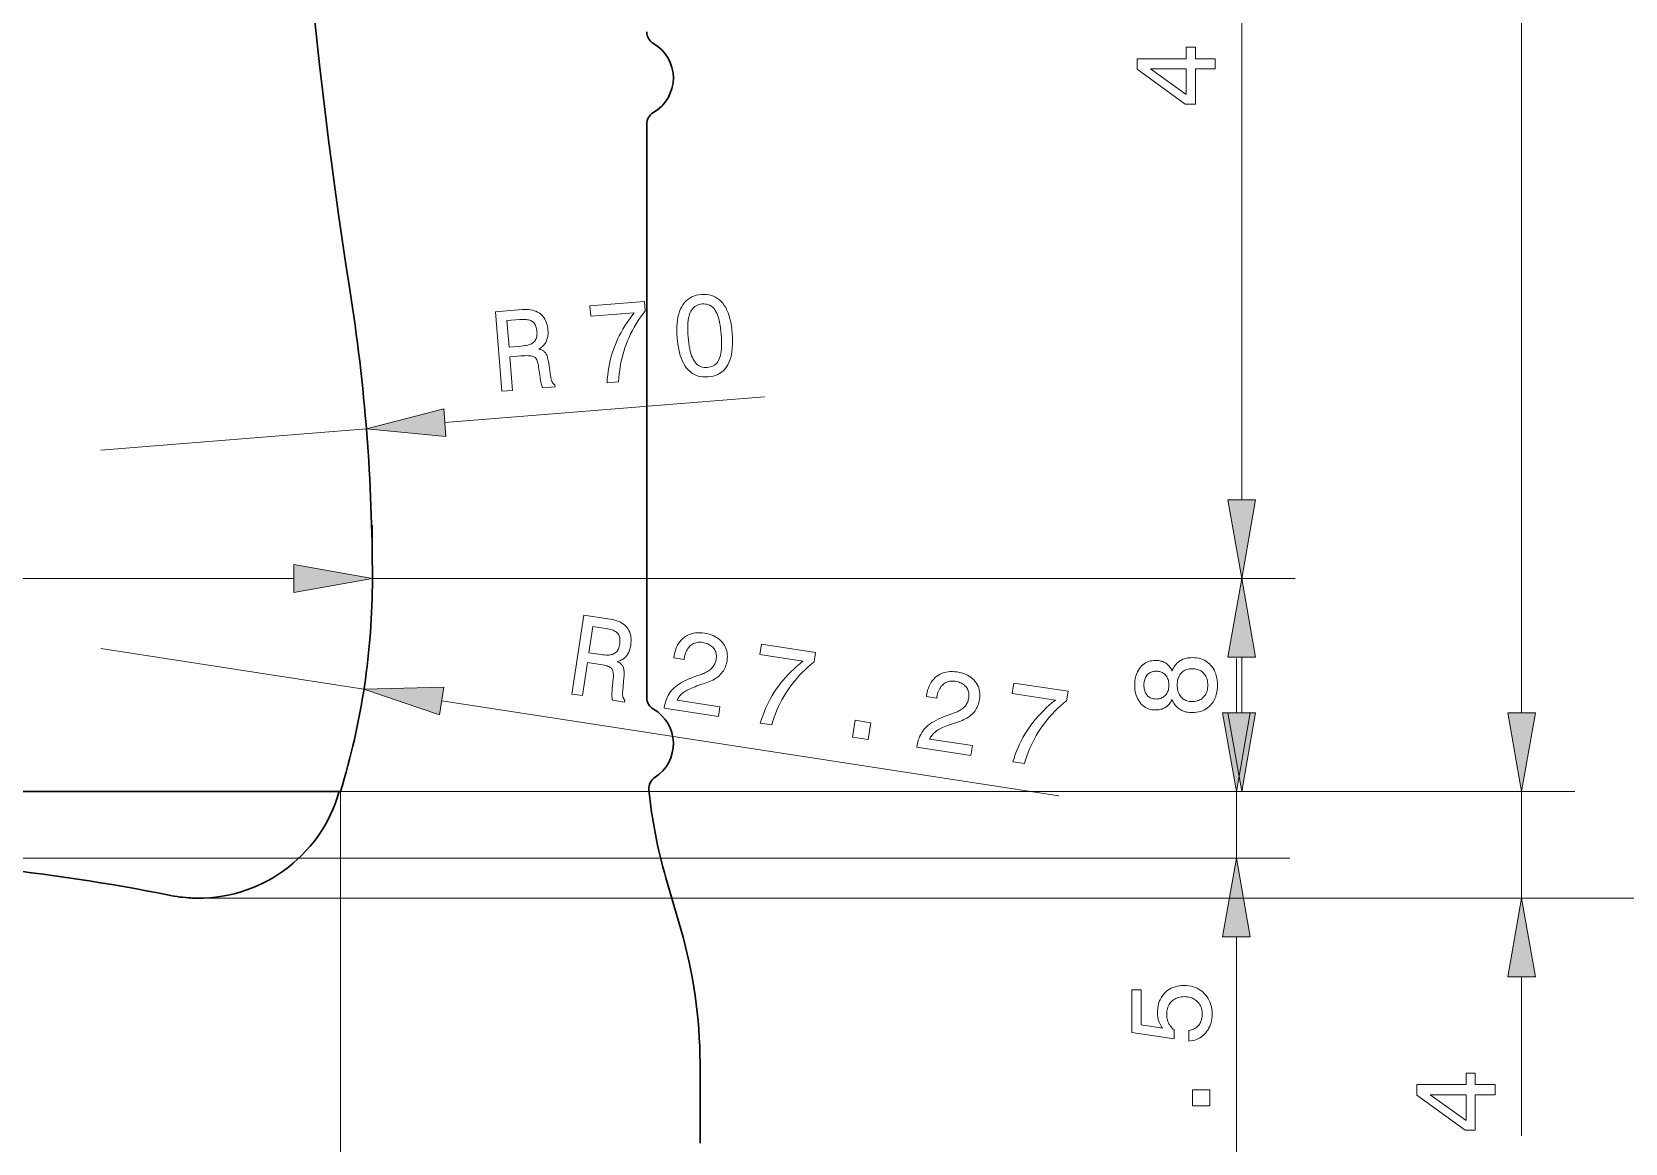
# Model space of a CAD drawing. Extents: x 0 to 297, y 0 to 535.
# Drawn here: x 166.9 to 226.7, y 125.7 to 167.4 of the extents above; entities that cross this region are included whole.
import ezdxf

# ---------------------------------------------------------------- set-up
doc = ezdxf.new("R2010")
doc.units = 0

msp = doc.modelspace()

# ---------------------------------------------------------------- linework, layer by layer
at = {"color": 7, "lineweight": 13}
for p, q in [((222.826, 141.835), (222.826, 376.427)), ((212.317, 149.835), (212.317, 184.927)), ((139.632, 146.885), (176.723, 146.885)), ((179.677, 146.881), (214.317, 146.881)), ((179.677, 146.881), (214.317, 146.881)), ((182.28, 142.286), (205.454, 138.721)), ((178.427, 138.881), (214.317, 138.881)), ((178.427, 138.881), (214.117, 138.881)), ((178.427, 138.881), (224.826, 138.881)), ((178.427, 138.881), (224.826, 138.881)), ((178.477, 138.881), (178.477, 94.539)), ((158.179, 136.381), (214.117, 136.381)), ((173.136, 134.881), (224.826, 134.881)), ((173.136, 134.881), (234.717, 134.881))]:
    msp.add_line(p, q, dxfattribs=at)
at = {"color": 7, "lineweight": 30}
for p, q in [((189.977, 142.413), (189.977, 163.949)), ((178.477, 138.881), (137.877, 138.881)), ((178.427, 138.881), (137.927, 138.881))]:
    msp.add_line(p, q, dxfattribs=at)
at = {"color": 7, "lineweight": 13, "ltscale": 0.301139}
msp.add_line((182.396, 152.743), (194.402, 153.71), dxfattribs=at)
at = {"color": 7, "lineweight": 13, "ltscale": 0.25}
for p, q in [((169.483, 151.702), (179.451, 152.505)), ((169.476, 144.256), (179.36, 142.735))]:
    msp.add_line(p, q, dxfattribs=at)
at = {"color": 7, "lineweight": 13, "ltscale": 0.050104}
msp.add_line((179.677, 146.881), (179.677, 148.885), dxfattribs=at)
at = {"color": 7, "lineweight": 13, "ltscale": 0.051139}
for p, q in [((212.117, 141.835), (212.117, 143.881)), ((222.826, 141.835), (222.826, 143.881))]:
    msp.add_line(p, q, dxfattribs=at)
at = {"color": 7, "lineweight": 13, "ltscale": 0.052279}
msp.add_line((212.317, 141.835), (212.317, 143.927), dxfattribs=at)
at = {"color": 7, "lineweight": 13, "ltscale": 0.0625}
msp.add_line((212.117, 136.381), (212.117, 138.881), dxfattribs=at)
at = {"color": 7, "lineweight": 13, "ltscale": 0.1}
msp.add_line((222.826, 134.881), (222.826, 138.881), dxfattribs=at)
at = {"color": 7, "lineweight": 30, "ltscale": 0.05}
msp.add_line((190.697, 135.641), (191.257, 133.721), dxfattribs=at)
at = {"color": 7, "lineweight": 13, "ltscale": 0.26349}
msp.add_line((212.117, 122.887), (212.117, 133.427), dxfattribs=at)
at = {"color": 7, "lineweight": 13, "ltscale": 0.149352}
msp.add_line((222.826, 125.953), (222.826, 131.927), dxfattribs=at)
at = {"color": 7, "lineweight": 30, "ltscale": 0.075}
msp.add_line((191.977, 125.681), (191.977, 128.681), dxfattribs=at)
at = {"color": 7, "lineweight": 13}
for points in [[(211.317, 166.019), (210.575, 166.019), (210.575, 164.701), (210.195, 164.701), (208.385, 166.014), (208.385, 166.406), (210.229, 166.406), (210.229, 166.834), (210.575, 166.834), (210.575, 166.406), (211.317, 166.406)], [(210.229, 165.063), (210.229, 166.019), (208.886, 166.019)], [(191.118, 155.917), (191.109, 156.065), (191.105, 156.207), (191.108, 156.341), (191.116, 156.469), (191.13, 156.59), (191.15, 156.704), (191.176, 156.812), (191.208, 156.912), (191.246, 157.006), (191.289, 157.093), (191.339, 157.173), (191.394, 157.245), (191.454, 157.309), (191.52, 157.367), (191.591, 157.416), (191.667, 157.458), (191.75, 157.493), (191.837, 157.52), (191.93, 157.539), (192.029, 157.551), (192.129, 157.555), (192.224, 157.551), (192.316, 157.539), (192.403, 157.518), (192.485, 157.489), (192.563, 157.452), (192.637, 157.406), (192.707, 157.353), (192.772, 157.291), (192.833, 157.22), (192.889, 157.142), (192.941, 157.056), (192.988, 156.962), (193.03, 156.86), (193.068, 156.75), (193.101, 156.633), (193.13, 156.507), (193.154, 156.374), (193.173, 156.233), (193.188, 156.084), (193.197, 155.935), (193.201, 155.793), (193.198, 155.658), (193.19, 155.53), (193.176, 155.409), (193.156, 155.295), (193.131, 155.188), (193.099, 155.088), (193.062, 154.995), (193.019, 154.909), (192.97, 154.83), (192.916, 154.759), (192.856, 154.695), (192.79, 154.639), (192.719, 154.59), (192.642, 154.548), (192.559, 154.514), (192.471, 154.487), (192.378, 154.468), (192.278, 154.456), (192.179, 154.452), (192.084, 154.456), (191.993, 154.468), (191.907, 154.489), (191.824, 154.518), (191.746, 154.555), (191.672, 154.601), (191.602, 154.654), (191.537, 154.716), (191.475, 154.787), (191.418, 154.865), (191.366, 154.951), (191.319, 155.044), (191.276, 155.146), (191.238, 155.255), (191.204, 155.372), (191.176, 155.496), (191.152, 155.629), (191.132, 155.769)], [(184.537, 153.919), (184.297, 156.905), (185.295, 156.985), (185.381, 156.99), (185.464, 156.99), (185.542, 156.985), (185.617, 156.976), (185.688, 156.962), (185.755, 156.943), (185.818, 156.92), (185.878, 156.892), (185.933, 156.859), (185.985, 156.822), (186.033, 156.78), (186.076, 156.734), (186.115, 156.683), (186.149, 156.628), (186.18, 156.569), (186.206, 156.505), (186.228, 156.437), (186.245, 156.365), (186.258, 156.288), (186.267, 156.207), (186.27, 156.158), (186.271, 156.111), (186.27, 156.065), (186.266, 156.021), (186.26, 155.978), (186.253, 155.936), (186.243, 155.896), (186.231, 155.857), (186.217, 155.819), (186.201, 155.783), (186.183, 155.748), (186.162, 155.714), (186.14, 155.682), (186.116, 155.652), (186.089, 155.623), (186.061, 155.595), (186.03, 155.569), (185.998, 155.544), (185.963, 155.52), (185.927, 155.498), (185.959, 155.49), (185.99, 155.481), (186.02, 155.47), (186.047, 155.458), (186.073, 155.444), (186.097, 155.429), (186.119, 155.413), (186.139, 155.396), (186.158, 155.377), (186.175, 155.357), (186.191, 155.334), (186.206, 155.308), (186.22, 155.278), (186.233, 155.246), (186.246, 155.209), (186.257, 155.169), (186.268, 155.126), (186.278, 155.08), (186.288, 155.03), (186.297, 154.976), (186.367, 154.493), (186.372, 154.463), (186.377, 154.434), (186.382, 154.407), (186.388, 154.382), (186.393, 154.358), (186.399, 154.336), (186.406, 154.316), (186.412, 154.297), (186.419, 154.28), (186.426, 154.265), (186.433, 154.251), (186.441, 154.238), (186.45, 154.226), (186.459, 154.215), (186.469, 154.204), (186.479, 154.194), (186.49, 154.185), (186.502, 154.176), (186.514, 154.168), (186.527, 154.161), (186.534, 154.079), (186.082, 154.043), (186.075, 154.053), (186.069, 154.063), (186.063, 154.075), (186.056, 154.088), (186.05, 154.101), (186.044, 154.116), (186.039, 154.132), (186.033, 154.148), (186.027, 154.166), (186.022, 154.184), (186.017, 154.204), (186.011, 154.225), (186.006, 154.247), (186.001, 154.271), (185.996, 154.296), (185.991, 154.323), (185.986, 154.351), (185.981, 154.38), (185.976, 154.41), (185.972, 154.442), (185.919, 154.827), (185.911, 154.883), (185.9, 154.935), (185.889, 154.983), (185.876, 155.026), (185.862, 155.065), (185.846, 155.1), (185.829, 155.131), (185.81, 155.158), (185.79, 155.18), (185.769, 155.198), (185.744, 155.213), (185.713, 155.225), (185.676, 155.236), (185.632, 155.244), (185.583, 155.25), (185.527, 155.253), (185.466, 155.254), (185.398, 155.253), (185.325, 155.25), (185.245, 155.245), (184.835, 155.212), (184.937, 153.951)], [(188.487, 154.237), (188.497, 154.382), (188.511, 154.525), (188.529, 154.667), (188.551, 154.806), (188.578, 154.945), (188.609, 155.081), (188.644, 155.216), (188.683, 155.349), (188.727, 155.481), (188.775, 155.611), (188.827, 155.739), (188.884, 155.867), (188.945, 155.994), (189.012, 156.121), (189.083, 156.247), (189.158, 156.372), (189.239, 156.497), (189.324, 156.62), (189.413, 156.743), (189.508, 156.866), (187.873, 156.734), (187.841, 157.127), (189.89, 157.292), (189.919, 156.935), (189.828, 156.815), (189.741, 156.694), (189.659, 156.571), (189.581, 156.447), (189.507, 156.322), (189.438, 156.196), (189.373, 156.068), (189.312, 155.938), (189.256, 155.808), (189.204, 155.676), (189.156, 155.542), (189.113, 155.408), (189.074, 155.271), (189.039, 155.133), (189.009, 154.993), (188.983, 154.852), (188.961, 154.709), (188.944, 154.565), (188.931, 154.419), (188.922, 154.272)], [(191.53, 155.95), (191.541, 155.83), (191.555, 155.717), (191.571, 155.61), (191.589, 155.511), (191.611, 155.418), (191.634, 155.332), (191.66, 155.253), (191.689, 155.181), (191.72, 155.116), (191.754, 155.058), (191.79, 155.006), (191.83, 154.96), (191.872, 154.92), (191.917, 154.886), (191.965, 154.858), (192.016, 154.836), (192.07, 154.82), (192.127, 154.81), (192.187, 154.807), (192.25, 154.809), (192.313, 154.817), (192.371, 154.83), (192.426, 154.849), (192.477, 154.873), (192.524, 154.902), (192.567, 154.937), (192.606, 154.977), (192.641, 155.023), (192.672, 155.074), (192.699, 155.131), (192.722, 155.193), (192.742, 155.262), (192.758, 155.337), (192.771, 155.42), (192.78, 155.508), (192.786, 155.604), (192.788, 155.705), (192.787, 155.814), (192.782, 155.929), (192.774, 156.05), (192.762, 156.172), (192.749, 156.287), (192.733, 156.394), (192.714, 156.495), (192.693, 156.588), (192.67, 156.674), (192.644, 156.753), (192.616, 156.825), (192.585, 156.89), (192.552, 156.948), (192.516, 157), (192.478, 157.045), (192.436, 157.085), (192.391, 157.118), (192.343, 157.146), (192.292, 157.167), (192.238, 157.183), (192.181, 157.192), (192.121, 157.196), (192.058, 157.194), (191.995, 157.186), (191.937, 157.173), (191.882, 157.154), (191.831, 157.13), (191.784, 157.1), (191.741, 157.064), (191.702, 157.024), (191.667, 156.978), (191.635, 156.926), (191.608, 156.869), (191.584, 156.806), (191.564, 156.737), (191.547, 156.661), (191.534, 156.578), (191.524, 156.49), (191.518, 156.395), (191.516, 156.293), (191.517, 156.185), (191.521, 156.071)], [(185.213, 156.61), (184.726, 156.571), (184.806, 155.577), (185.266, 155.614), (185.334, 155.621), (185.397, 155.63), (185.456, 155.64), (185.511, 155.653), (185.561, 155.667), (185.607, 155.684), (185.649, 155.702), (185.686, 155.723), (185.718, 155.745), (185.746, 155.769), (185.771, 155.796), (185.792, 155.826), (185.81, 155.858), (185.825, 155.894), (185.838, 155.932), (185.847, 155.973), (185.853, 156.017), (185.856, 156.063), (185.857, 156.113), (185.854, 156.165), (185.848, 156.216), (185.84, 156.265), (185.83, 156.309), (185.817, 156.351), (185.801, 156.39), (185.783, 156.425), (185.763, 156.457), (185.74, 156.486), (185.715, 156.511), (185.687, 156.533), (185.656, 156.553), (185.621, 156.57), (185.583, 156.584), (185.541, 156.595), (185.495, 156.604), (185.446, 156.611), (185.393, 156.615), (185.337, 156.616), (185.277, 156.614)], [(182.354, 153.262), (179.451, 152.505), (182.438, 152.223)], [(211.796, 149.835), (212.317, 146.881), (212.838, 149.835)], [(176.723, 146.364), (179.677, 146.885), (176.723, 147.406)], [(212.838, 143.927), (212.317, 146.881), (211.796, 143.927)], [(187.164, 142.547), (187.619, 145.508), (188.609, 145.355), (188.694, 145.34), (188.774, 145.321), (188.85, 145.298), (188.92, 145.272), (188.986, 145.242), (189.047, 145.208), (189.103, 145.171), (189.155, 145.13), (189.201, 145.085), (189.243, 145.037), (189.279, 144.985), (189.311, 144.93), (189.337, 144.872), (189.358, 144.81), (189.374, 144.746), (189.384, 144.678), (189.39, 144.607), (189.39, 144.532), (189.385, 144.454), (189.375, 144.374), (189.367, 144.326), (189.357, 144.28), (189.345, 144.235), (189.331, 144.193), (189.316, 144.152), (189.299, 144.113), (189.28, 144.076), (189.259, 144.041), (189.237, 144.008), (189.213, 143.976), (189.187, 143.946), (189.159, 143.919), (189.13, 143.893), (189.1, 143.868), (189.067, 143.846), (189.033, 143.826), (188.997, 143.807), (188.96, 143.791), (188.921, 143.776), (188.88, 143.763), (188.91, 143.747), (188.938, 143.731), (188.964, 143.714), (188.988, 143.696), (189.01, 143.677), (189.03, 143.657), (189.048, 143.636), (189.063, 143.614), (189.077, 143.591), (189.089, 143.568), (189.099, 143.542), (189.108, 143.513), (189.115, 143.481), (189.12, 143.446), (189.124, 143.408), (189.126, 143.366), (189.127, 143.322), (189.126, 143.274), (189.124, 143.223), (189.12, 143.169), (189.077, 142.683), (189.074, 142.652), (189.073, 142.623), (189.071, 142.596), (189.071, 142.57), (189.071, 142.545), (189.072, 142.523), (189.073, 142.502), (189.075, 142.482), (189.078, 142.464), (189.081, 142.448), (189.085, 142.433), (189.09, 142.418), (189.095, 142.404), (189.102, 142.391), (189.109, 142.378), (189.117, 142.366), (189.125, 142.354), (189.135, 142.343), (189.145, 142.333), (189.156, 142.323), (189.143, 142.242), (188.695, 142.311), (188.691, 142.322), (188.687, 142.334), (188.684, 142.347), (188.681, 142.36), (188.678, 142.375), (188.676, 142.391), (188.674, 142.407), (188.672, 142.424), (188.67, 142.443), (188.669, 142.462), (188.669, 142.483), (188.669, 142.504), (188.669, 142.527), (188.669, 142.552), (188.67, 142.577), (188.671, 142.604), (188.673, 142.632), (188.675, 142.662), (188.677, 142.693), (188.68, 142.725), (188.718, 143.112), (188.723, 143.168), (188.725, 143.221), (188.724, 143.27), (188.722, 143.315), (188.717, 143.357), (188.71, 143.394), (188.7, 143.428), (188.688, 143.458), (188.674, 143.485), (188.657, 143.507), (188.637, 143.527), (188.609, 143.547), (188.575, 143.565), (188.535, 143.583), (188.488, 143.6), (188.435, 143.616), (188.376, 143.632), (188.31, 143.647), (188.237, 143.66), (188.158, 143.673), (187.752, 143.736), (187.56, 142.486)], [(188.443, 145.01), (187.959, 145.084), (187.808, 144.098), (188.264, 144.028), (188.332, 144.019), (188.396, 144.013), (188.456, 144.009), (188.512, 144.009), (188.564, 144.012), (188.612, 144.017), (188.657, 144.025), (188.697, 144.037), (188.734, 144.051), (188.767, 144.068), (188.797, 144.089), (188.825, 144.113), (188.85, 144.14), (188.873, 144.171), (188.894, 144.205), (188.912, 144.243), (188.929, 144.284), (188.942, 144.329), (188.954, 144.377), (188.963, 144.428), (188.97, 144.48), (188.973, 144.528), (188.973, 144.574), (188.97, 144.618), (188.964, 144.659), (188.955, 144.697), (188.942, 144.733), (188.927, 144.766), (188.908, 144.797), (188.886, 144.825), (188.86, 144.851), (188.83, 144.876), (188.796, 144.898), (188.758, 144.919), (188.716, 144.939), (188.67, 144.956), (188.619, 144.972), (188.565, 144.986), (188.506, 144.999)], [(190.632, 142.013), (190.634, 142.026), (190.649, 142.112), (190.668, 142.194), (190.691, 142.274), (190.717, 142.349), (190.747, 142.421), (190.78, 142.49), (190.818, 142.555), (190.858, 142.616), (190.903, 142.674), (190.951, 142.729), (191.004, 142.781), (191.064, 142.832), (191.13, 142.882), (191.203, 142.93), (191.283, 142.978), (191.369, 143.025), (191.461, 143.07), (191.56, 143.114), (191.666, 143.158), (191.778, 143.2), (192.052, 143.298), (192.1, 143.317), (192.145, 143.336), (192.189, 143.356), (192.23, 143.377), (192.268, 143.399), (192.304, 143.422), (192.338, 143.446), (192.37, 143.471), (192.399, 143.497), (192.425, 143.524), (192.45, 143.552), (192.473, 143.581), (192.493, 143.612), (192.512, 143.644), (192.529, 143.678), (192.544, 143.713), (192.557, 143.749), (192.568, 143.787), (192.578, 143.826), (192.585, 143.867), (192.59, 143.913), (192.592, 143.959), (192.591, 144.002), (192.586, 144.045), (192.577, 144.086), (192.565, 144.126), (192.55, 144.164), (192.531, 144.202), (192.508, 144.238), (192.482, 144.272), (192.453, 144.305), (192.421, 144.335), (192.387, 144.362), (192.35, 144.387), (192.31, 144.41), (192.268, 144.43), (192.223, 144.447), (192.175, 144.462), (192.125, 144.474), (192.072, 144.483), (192.019, 144.49), (191.968, 144.492), (191.918, 144.49), (191.871, 144.484), (191.824, 144.475), (191.78, 144.461), (191.737, 144.443), (191.696, 144.421), (191.657, 144.395), (191.62, 144.365), (191.584, 144.332), (191.552, 144.295), (191.522, 144.255), (191.494, 144.212), (191.47, 144.165), (191.448, 144.116), (191.429, 144.063), (191.412, 144.007), (191.398, 143.947), (191.387, 143.885), (191.381, 143.849), (190.994, 143.909), (191.003, 143.97), (191.02, 144.061), (191.041, 144.148), (191.068, 144.23), (191.099, 144.307), (191.134, 144.379), (191.175, 144.447), (191.22, 144.51), (191.27, 144.569), (191.325, 144.622), (191.384, 144.671), (191.447, 144.715), (191.514, 144.752), (191.583, 144.784), (191.655, 144.809), (191.73, 144.829), (191.808, 144.842), (191.889, 144.849), (191.973, 144.85), (192.06, 144.845), (192.149, 144.834), (192.235, 144.818), (192.316, 144.798), (192.393, 144.774), (192.467, 144.745), (192.536, 144.712), (192.601, 144.675), (192.661, 144.633), (192.718, 144.587), (192.771, 144.536), (192.819, 144.482), (192.863, 144.423), (192.9, 144.363), (192.932, 144.3), (192.958, 144.236), (192.978, 144.169), (192.992, 144.099), (193.001, 144.028), (193.003, 143.954), (193, 143.878), (192.991, 143.8), (192.98, 143.74), (192.966, 143.682), (192.949, 143.626), (192.93, 143.571), (192.907, 143.519), (192.881, 143.469), (192.853, 143.421), (192.821, 143.374), (192.787, 143.33), (192.75, 143.288), (192.709, 143.248), (192.666, 143.209), (192.619, 143.172), (192.57, 143.137), (192.517, 143.104), (192.461, 143.072), (192.401, 143.043), (192.339, 143.014), (192.274, 142.988), (192.205, 142.963), (191.935, 142.875), (191.86, 142.849), (191.79, 142.823), (191.723, 142.797), (191.661, 142.771), (191.602, 142.745), (191.548, 142.72), (191.498, 142.694), (191.452, 142.669), (191.41, 142.643), (191.372, 142.618), (191.338, 142.592), (191.305, 142.565), (191.274, 142.538), (191.246, 142.509), (191.219, 142.479), (191.194, 142.448), (191.171, 142.416), (191.151, 142.383), (191.132, 142.349), (191.115, 142.314), (192.724, 142.067), (192.668, 141.7)], [(194.241, 141.458), (194.284, 141.597), (194.331, 141.733), (194.381, 141.866), (194.435, 141.997), (194.493, 142.125), (194.555, 142.251), (194.62, 142.374), (194.689, 142.495), (194.762, 142.613), (194.838, 142.728), (194.919, 142.841), (195.004, 142.952), (195.093, 143.062), (195.187, 143.17), (195.285, 143.276), (195.387, 143.38), (195.494, 143.483), (195.606, 143.584), (195.721, 143.683), (195.841, 143.78), (194.22, 144.029), (194.28, 144.419), (196.312, 144.106), (196.257, 143.752), (196.141, 143.657), (196.029, 143.559), (195.92, 143.458), (195.816, 143.356), (195.715, 143.251), (195.619, 143.144), (195.526, 143.034), (195.437, 142.923), (195.352, 142.809), (195.271, 142.692), (195.194, 142.574), (195.121, 142.452), (195.051, 142.328), (194.985, 142.202), (194.924, 142.073), (194.866, 141.942), (194.811, 141.808), (194.761, 141.672), (194.715, 141.533), (194.672, 141.392)], [(209.702, 142.345), (209.683, 142.306), (209.663, 142.269), (209.642, 142.235), (209.619, 142.202), (209.595, 142.171), (209.57, 142.142), (209.543, 142.116), (209.515, 142.091), (209.486, 142.068), (209.455, 142.047), (209.424, 142.028), (209.39, 142.012), (209.355, 141.997), (209.319, 141.984), (209.282, 141.973), (209.242, 141.964), (209.202, 141.957), (209.16, 141.952), (209.117, 141.949), (209.072, 141.948), (209.004, 141.951), (208.939, 141.959), (208.877, 141.971), (208.817, 141.99), (208.76, 142.013), (208.706, 142.041), (208.654, 142.075), (208.604, 142.113), (208.557, 142.157), (208.513, 142.206), (208.472, 142.26), (208.436, 142.316), (208.403, 142.376), (208.375, 142.438), (208.352, 142.504), (208.332, 142.573), (208.317, 142.645), (208.307, 142.72), (208.3, 142.799), (208.298, 142.88), (208.3, 142.962), (208.307, 143.041), (208.317, 143.116), (208.332, 143.188), (208.352, 143.257), (208.375, 143.323), (208.403, 143.385), (208.436, 143.445), (208.472, 143.501), (208.513, 143.554), (208.557, 143.602), (208.604, 143.646), (208.654, 143.684), (208.706, 143.718), (208.76, 143.746), (208.817, 143.769), (208.877, 143.787), (208.939, 143.799), (209.004, 143.807), (209.072, 143.81), (209.117, 143.809), (209.161, 143.806), (209.203, 143.801), (209.244, 143.794), (209.283, 143.785), (209.321, 143.775), (209.357, 143.762), (209.392, 143.748), (209.426, 143.731), (209.458, 143.713), (209.488, 143.692), (209.517, 143.67), (209.545, 143.645), (209.572, 143.619), (209.597, 143.59), (209.621, 143.559), (209.643, 143.526), (209.664, 143.491), (209.684, 143.455), (209.702, 143.415), (209.722, 143.464), (209.743, 143.509), (209.767, 143.553), (209.792, 143.593), (209.82, 143.632), (209.849, 143.668), (209.881, 143.701), (209.914, 143.733), (209.949, 143.761), (209.987, 143.788), (210.026, 143.811), (210.067, 143.833), (210.11, 143.852), (210.154, 143.868), (210.2, 143.882), (210.248, 143.893), (210.298, 143.902), (210.349, 143.908), (210.402, 143.912), (210.457, 143.913), (210.542, 143.91), (210.623, 143.902), (210.7, 143.888), (210.775, 143.868), (210.845, 143.843), (210.913, 143.812), (210.976, 143.776), (211.036, 143.734), (211.093, 143.687), (211.146, 143.634), (211.195, 143.576), (211.239, 143.514), (211.277, 143.449), (211.311, 143.379), (211.339, 143.306), (211.362, 143.228), (211.38, 143.147), (211.393, 143.062), (211.401, 142.973), (211.403, 142.88), (211.401, 142.787), (211.393, 142.698), (211.38, 142.613), (211.362, 142.532), (211.339, 142.455), (211.311, 142.381), (211.277, 142.312), (211.239, 142.247), (211.195, 142.185), (211.146, 142.127), (211.093, 142.074), (211.036, 142.027), (210.976, 141.985), (210.913, 141.949), (210.845, 141.919), (210.775, 141.894), (210.7, 141.874), (210.623, 141.86), (210.542, 141.852), (210.457, 141.849), (210.402, 141.85), (210.349, 141.854), (210.298, 141.86), (210.248, 141.869), (210.2, 141.88), (210.154, 141.894), (210.11, 141.911), (210.067, 141.929), (210.026, 141.951), (209.987, 141.975), (209.949, 142.001), (209.914, 142.029), (209.881, 142.061), (209.849, 142.094), (209.82, 142.13), (209.792, 142.168), (209.767, 142.209), (209.743, 142.251), (209.722, 142.297)], [(200.115, 140.554), (200.117, 140.567), (200.132, 140.653), (200.151, 140.736), (200.174, 140.815), (200.2, 140.89), (200.23, 140.962), (200.263, 141.031), (200.3, 141.096), (200.341, 141.157), (200.386, 141.215), (200.434, 141.27), (200.487, 141.322), (200.547, 141.373), (200.613, 141.423), (200.686, 141.472), (200.766, 141.519), (200.852, 141.566), (200.944, 141.611), (201.043, 141.656), (201.149, 141.699), (201.261, 141.741), (201.535, 141.84), (201.583, 141.858), (201.628, 141.877), (201.672, 141.897), (201.713, 141.918), (201.751, 141.94), (201.787, 141.963), (201.821, 141.987), (201.853, 142.012), (201.882, 142.038), (201.908, 142.065), (201.933, 142.093), (201.956, 142.122), (201.976, 142.153), (201.995, 142.186), (202.012, 142.219), (202.027, 142.254), (202.04, 142.291), (202.051, 142.328), (202.061, 142.368), (202.068, 142.408), (202.073, 142.455), (202.075, 142.5), (202.074, 142.544), (202.069, 142.586), (202.06, 142.627), (202.048, 142.667), (202.033, 142.706), (202.014, 142.743), (201.991, 142.779), (201.965, 142.813), (201.936, 142.846), (201.904, 142.876), (201.87, 142.904), (201.833, 142.929), (201.793, 142.951), (201.751, 142.971), (201.706, 142.988), (201.658, 143.003), (201.608, 143.015), (201.555, 143.025), (201.502, 143.031), (201.451, 143.033), (201.401, 143.031), (201.353, 143.026), (201.307, 143.016), (201.263, 143.002), (201.22, 142.984), (201.179, 142.962), (201.14, 142.936), (201.103, 142.906), (201.067, 142.873), (201.035, 142.836), (201.005, 142.796), (200.977, 142.753), (200.953, 142.707), (200.931, 142.657), (200.911, 142.604), (200.895, 142.548), (200.881, 142.489), (200.87, 142.426), (200.864, 142.391), (200.477, 142.45), (200.486, 142.511), (200.503, 142.602), (200.524, 142.689), (200.551, 142.771), (200.582, 142.848), (200.617, 142.921), (200.658, 142.988), (200.703, 143.052), (200.753, 143.11), (200.808, 143.164), (200.867, 143.213), (200.93, 143.256), (200.997, 143.294), (201.066, 143.325), (201.138, 143.35), (201.213, 143.37), (201.291, 143.383), (201.372, 143.39), (201.456, 143.391), (201.542, 143.386), (201.632, 143.375), (201.718, 143.36), (201.799, 143.34), (201.876, 143.315), (201.949, 143.287), (202.019, 143.254), (202.083, 143.216), (202.144, 143.174), (202.201, 143.128), (202.254, 143.078), (202.302, 143.023), (202.346, 142.965), (202.383, 142.904), (202.415, 142.842), (202.441, 142.777), (202.461, 142.71), (202.475, 142.641), (202.484, 142.569), (202.486, 142.495), (202.483, 142.42), (202.474, 142.342), (202.463, 142.281), (202.449, 142.223), (202.432, 142.167), (202.412, 142.113), (202.39, 142.06), (202.364, 142.01), (202.336, 141.962), (202.304, 141.916), (202.27, 141.871), (202.233, 141.829), (202.192, 141.789), (202.149, 141.75), (202.102, 141.714), (202.053, 141.679), (202, 141.645), (201.944, 141.614), (201.884, 141.584), (201.822, 141.556), (201.757, 141.529), (201.688, 141.505), (201.418, 141.416), (201.343, 141.39), (201.273, 141.364), (201.206, 141.338), (201.143, 141.312), (201.085, 141.286), (201.031, 141.261), (200.981, 141.235), (200.935, 141.21), (200.893, 141.184), (200.855, 141.159), (200.82, 141.133), (200.788, 141.107), (200.757, 141.079), (200.728, 141.05), (200.702, 141.02), (200.677, 140.989), (200.654, 140.957), (200.634, 140.924), (200.615, 140.89), (200.598, 140.855), (202.207, 140.608), (202.151, 140.241)], [(209.106, 142.359), (209.148, 142.361), (209.188, 142.365), (209.227, 142.372), (209.264, 142.382), (209.299, 142.395), (209.333, 142.411), (209.365, 142.429), (209.396, 142.45), (209.424, 142.475), (209.451, 142.502), (209.476, 142.531), (209.498, 142.562), (209.518, 142.595), (209.535, 142.63), (209.549, 142.667), (209.561, 142.706), (209.57, 142.747), (209.577, 142.789), (209.581, 142.834), (209.582, 142.88), (209.581, 142.927), (209.577, 142.971), (209.57, 143.014), (209.561, 143.055), (209.549, 143.094), (209.535, 143.131), (209.518, 143.167), (209.498, 143.2), (209.476, 143.231), (209.451, 143.261), (209.424, 143.288), (209.396, 143.312), (209.365, 143.333), (209.333, 143.352), (209.299, 143.367), (209.264, 143.38), (209.227, 143.39), (209.188, 143.397), (209.148, 143.401), (209.106, 143.403), (209.063, 143.401), (209.023, 143.397), (208.985, 143.39), (208.948, 143.381), (208.913, 143.368), (208.88, 143.353), (208.849, 143.335), (208.82, 143.314), (208.793, 143.29), (208.767, 143.264), (208.744, 143.235), (208.723, 143.204), (208.704, 143.171), (208.688, 143.136), (208.675, 143.098), (208.664, 143.059), (208.655, 143.017), (208.649, 142.974), (208.645, 142.928), (208.644, 142.88), (208.645, 142.833), (208.649, 142.787), (208.655, 142.744), (208.664, 142.703), (208.675, 142.663), (208.688, 142.626), (208.704, 142.591), (208.723, 142.558), (208.744, 142.527), (208.767, 142.498), (208.793, 142.472), (208.82, 142.448), (208.849, 142.427), (208.88, 142.409), (208.913, 142.394), (208.948, 142.382), (208.985, 142.372), (209.023, 142.365), (209.063, 142.361)], [(210.448, 142.264), (210.502, 142.266), (210.553, 142.271), (210.603, 142.279), (210.649, 142.291), (210.694, 142.306), (210.736, 142.324), (210.776, 142.346), (210.813, 142.37), (210.849, 142.398), (210.882, 142.43), (210.912, 142.464), (210.939, 142.501), (210.963, 142.54), (210.984, 142.581), (211.001, 142.625), (211.015, 142.671), (211.027, 142.72), (211.035, 142.771), (211.039, 142.824), (211.041, 142.88), (211.039, 142.936), (211.035, 142.99), (211.027, 143.041), (211.015, 143.09), (211.001, 143.136), (210.984, 143.18), (210.963, 143.222), (210.939, 143.261), (210.912, 143.298), (210.882, 143.332), (210.849, 143.364), (210.813, 143.392), (210.776, 143.417), (210.736, 143.438), (210.694, 143.456), (210.649, 143.471), (210.603, 143.483), (210.553, 143.491), (210.502, 143.496), (210.448, 143.498), (210.399, 143.496), (210.351, 143.491), (210.305, 143.483), (210.261, 143.471), (210.22, 143.457), (210.181, 143.439), (210.143, 143.417), (210.108, 143.392), (210.076, 143.365), (210.045, 143.333), (210.017, 143.299), (209.991, 143.263), (209.969, 143.223), (209.95, 143.182), (209.933, 143.138), (209.92, 143.091), (209.909, 143.042), (209.902, 142.991), (209.898, 142.937), (209.896, 142.88), (209.898, 142.824), (209.902, 142.77), (209.909, 142.719), (209.92, 142.67), (209.933, 142.624), (209.95, 142.58), (209.969, 142.539), (209.991, 142.5), (210.017, 142.463), (210.045, 142.429), (210.076, 142.398), (210.108, 142.37), (210.143, 142.345), (210.181, 142.324), (210.22, 142.306), (210.261, 142.291), (210.305, 142.279), (210.351, 142.271), (210.399, 142.266)], [(182.359, 142.801), (179.36, 142.735), (182.201, 141.771)], [(203.724, 139.999), (203.767, 140.138), (203.813, 140.274), (203.864, 140.407), (203.918, 140.538), (203.976, 140.667), (204.038, 140.792), (204.103, 140.915), (204.172, 141.036), (204.245, 141.154), (204.321, 141.269), (204.402, 141.382), (204.487, 141.494), (204.576, 141.603), (204.67, 141.711), (204.768, 141.817), (204.87, 141.921), (204.977, 142.024), (205.089, 142.125), (205.204, 142.224), (205.324, 142.321), (203.703, 142.57), (203.763, 142.96), (205.795, 142.648), (205.74, 142.293), (205.624, 142.198), (205.512, 142.1), (205.403, 142), (205.299, 141.897), (205.198, 141.792), (205.102, 141.685), (205.009, 141.576), (204.92, 141.464), (204.835, 141.35), (204.754, 141.233), (204.677, 141.115), (204.604, 140.993), (204.534, 140.87), (204.468, 140.743), (204.407, 140.615), (204.349, 140.483), (204.294, 140.349), (204.244, 140.213), (204.198, 140.074), (204.155, 139.933)], [(211.596, 141.835), (212.117, 138.881), (212.638, 141.835)], [(211.796, 141.835), (212.317, 138.881), (212.838, 141.835)], [(222.305, 141.835), (222.826, 138.881), (223.347, 141.835)], [(222.305, 141.835), (222.826, 138.881), (223.347, 141.835)], [(197.7, 140.926), (197.797, 141.561), (198.387, 141.471), (198.289, 140.835)], [(212.638, 133.427), (212.117, 136.381), (211.596, 133.427)], [(223.347, 131.927), (222.826, 134.881), (222.305, 131.927)], [(210.335, 129.513), (210.335, 129.914), (210.381, 129.922), (210.424, 129.933), (210.466, 129.946), (210.506, 129.962), (210.543, 129.98), (210.579, 130.001), (210.612, 130.024), (210.644, 130.05), (210.673, 130.078), (210.701, 130.109), (210.726, 130.141), (210.748, 130.176), (210.768, 130.212), (210.785, 130.25), (210.799, 130.29), (210.811, 130.331), (210.821, 130.374), (210.827, 130.419), (210.831, 130.466), (210.832, 130.515), (210.831, 130.574), (210.825, 130.63), (210.816, 130.685), (210.803, 130.737), (210.787, 130.787), (210.766, 130.834), (210.743, 130.879), (210.715, 130.921), (210.684, 130.962), (210.649, 130.999), (210.611, 131.034), (210.571, 131.065), (210.529, 131.093), (210.484, 131.117), (210.437, 131.137), (210.387, 131.154), (210.335, 131.166), (210.281, 131.176), (210.225, 131.181), (210.166, 131.183), (210.106, 131.181), (210.049, 131.176), (209.994, 131.167), (209.942, 131.154), (209.892, 131.138), (209.844, 131.118), (209.799, 131.094), (209.757, 131.067), (209.717, 131.036), (209.679, 131.002), (209.645, 130.964), (209.614, 130.924), (209.587, 130.882), (209.563, 130.837), (209.543, 130.789), (209.527, 130.739), (209.514, 130.687), (209.505, 130.632), (209.5, 130.574), (209.498, 130.515), (209.499, 130.48), (209.501, 130.446), (209.504, 130.412), (209.509, 130.379), (209.515, 130.347), (209.523, 130.316), (209.532, 130.285), (209.542, 130.254), (209.554, 130.224), (209.568, 130.195), (209.582, 130.167), (209.598, 130.139), (209.615, 130.112), (209.634, 130.086), (209.654, 130.06), (209.675, 130.035), (209.698, 130.011), (209.722, 129.988), (209.747, 129.965), (209.774, 129.943), (209.774, 129.6), (208.185, 129.836), (208.185, 131.438), (208.539, 131.438), (208.539, 130.125), (209.346, 130.004), (209.328, 130.026), (209.31, 130.049), (209.293, 130.072), (209.277, 130.097), (209.263, 130.122), (209.249, 130.147), (209.236, 130.174), (209.223, 130.201), (209.212, 130.23), (209.202, 130.258), (209.192, 130.288), (209.184, 130.318), (209.176, 130.349), (209.17, 130.38), (209.165, 130.412), (209.16, 130.444), (209.157, 130.476), (209.154, 130.51), (209.153, 130.544), (209.152, 130.578), (209.155, 130.668), (209.163, 130.755), (209.177, 130.839), (209.196, 130.918), (209.221, 130.994), (209.251, 131.067), (209.286, 131.136), (209.328, 131.201), (209.374, 131.263), (209.426, 131.321), (209.483, 131.374), (209.543, 131.422), (209.606, 131.465), (209.673, 131.501), (209.743, 131.532), (209.817, 131.557), (209.894, 131.577), (209.974, 131.591), (210.058, 131.6), (210.145, 131.602), (210.238, 131.599), (210.327, 131.59), (210.412, 131.576), (210.494, 131.555), (210.573, 131.528), (210.647, 131.495), (210.718, 131.456), (210.786, 131.411), (210.85, 131.361), (210.91, 131.304), (210.966, 131.243), (211.016, 131.178), (211.06, 131.109), (211.098, 131.037), (211.13, 130.961), (211.157, 130.881), (211.177, 130.798), (211.192, 130.711), (211.201, 130.621), (211.203, 130.527), (211.201, 130.444), (211.194, 130.363), (211.182, 130.286), (211.165, 130.211), (211.144, 130.14), (211.117, 130.071), (211.086, 130.005), (211.05, 129.942), (211.01, 129.881), (210.964, 129.824), (210.915, 129.771), (210.862, 129.722), (210.807, 129.679), (210.749, 129.64), (210.687, 129.607), (210.623, 129.578), (210.555, 129.554), (210.485, 129.536), (210.411, 129.522)], [(221.826, 127.489), (221.084, 127.489), (221.084, 126.172), (220.705, 126.172), (218.894, 127.485), (218.894, 127.877), (220.739, 127.877), (220.739, 128.305), (221.084, 128.305), (221.084, 127.877), (221.826, 127.877)], [(211.117, 127.087), (210.474, 127.087), (210.474, 127.683), (211.117, 127.683)], [(220.739, 126.534), (220.739, 127.489), (219.396, 127.489)]]:
    msp.add_lwpolyline(points, close=True, dxfattribs=at)
at = {"color": 7, "lineweight": 30}
for centre, radius, start, end in [((370.733, 187.881), 194.256, 179.99999, 188.92563), ((190.477, 167.413), 0.5, 180.00006, 239.99994), ((189.477, 165.681), 1.5, 300.00008, 59.99991), ((190.477, 163.949), 0.5, 120.00006, 179.99994), ((109.677, 146.881), 70, 0, 8.92564), ((152.41, 146.881), 27.267, 342.93849, 359.99998), ((190.477, 142.413), 0.5, 180.00006, 239.99994), ((189.477, 140.681), 1.5, 302.72051, 59.99992), ((190.558, 138.998), 0.5, 122.72052, 185.51748), ((173.136, 140.381), 5.5, 267.10965, 344.17329), ((207.977, 140.681), 18, 185.51754, 196.2602), ((158.179, 66.556), 69.825, 78.54667, 90.00112), ((173.136, 140.381), 5.5, 258.54728, 267.11027), ((173.136, 140.381), 5.5, 267.10965, 270), ((173.977, 128.681), 18, 0.00002, 16.26019)]:
    msp.add_arc(centre, radius, start, end, dxfattribs=at)
at = {"color": 7, "lineweight": 13}
for points in [[(182.354, 153.262), (179.451, 152.505), (182.354, 153.262), (182.438, 152.223)], [(211.796, 149.835), (212.317, 146.881), (211.796, 149.835), (212.838, 149.835)], [(176.723, 146.364), (179.677, 146.885), (176.723, 146.364), (176.723, 147.406)], [(212.838, 143.927), (212.317, 146.881), (212.838, 143.927), (211.796, 143.927)], [(182.359, 142.801), (179.36, 142.735), (182.359, 142.801), (182.201, 141.771)], [(211.596, 141.835), (212.117, 138.881), (211.596, 141.835), (212.638, 141.835)], [(211.796, 141.835), (212.317, 138.881), (211.796, 141.835), (212.838, 141.835)], [(222.305, 141.835), (222.826, 138.881), (222.305, 141.835), (223.347, 141.835)], [(222.305, 141.835), (222.826, 138.881), (222.305, 141.835), (223.347, 141.835)], [(212.638, 133.427), (212.117, 136.381), (212.638, 133.427), (211.596, 133.427)], [(223.347, 131.927), (222.826, 134.881), (223.347, 131.927), (222.305, 131.927)]]:
    msp.add_solid(points, dxfattribs=at)

doc.saveas('drawing.dxf')
